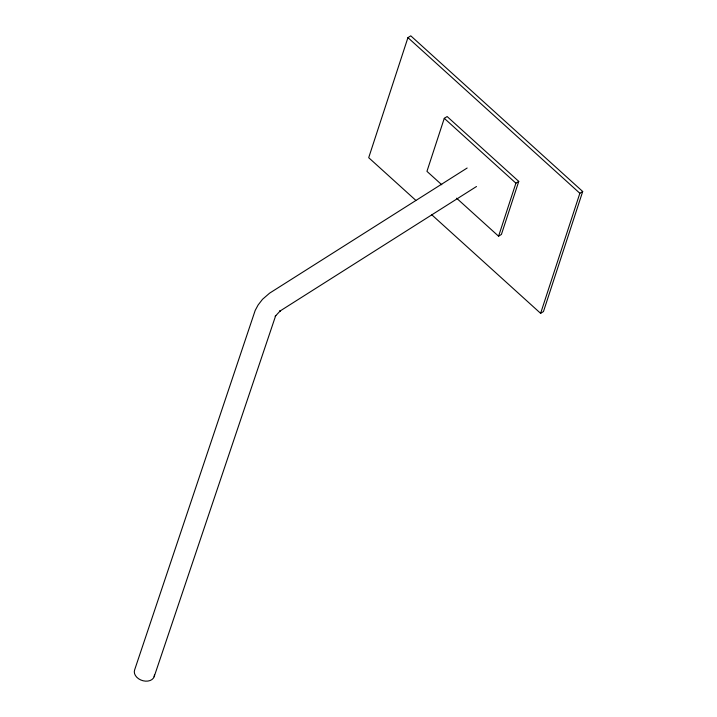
<?xml version="1.0" encoding="UTF-8"?>
<svg xmlns="http://www.w3.org/2000/svg" width="717" height="717" viewBox="0 0 717 717"><rect width="100%" height="100%" fill="white"/><g stroke="black" fill="none" stroke-linecap="round" stroke-linejoin="round"><path stroke-width="1.08" d="M431.517 214.562L540.618 313.338L543.468 311.554L582.706 191.502L410.787 35.85L407.937 37.634L368.699 157.686L415.815 200.348M456.586 198.188L498.575 236.207L501.425 234.423L518.758 181.392L447.13 116.539L444.28 118.323L426.947 171.354L441.771 184.771M498.575 236.207L515.908 183.176L518.758 181.392M540.618 313.338L579.856 193.285L582.706 191.502M154.137 676.758L275.731 315.525L275.194 316.331L280.535 310.551L279.684 311.25L476.5 186.51M467.152 168.02L269.601 293.154L262.512 299.303L258.129 304.967L255.189 310.425L134.626 669.92A10.334 7.502 18.5 0 0 143.104 680.774A10.334 7.502 18.5 0 0 154.469 674.814M407.937 37.634L579.856 193.285M444.28 118.323L515.908 183.176"/></g></svg>
